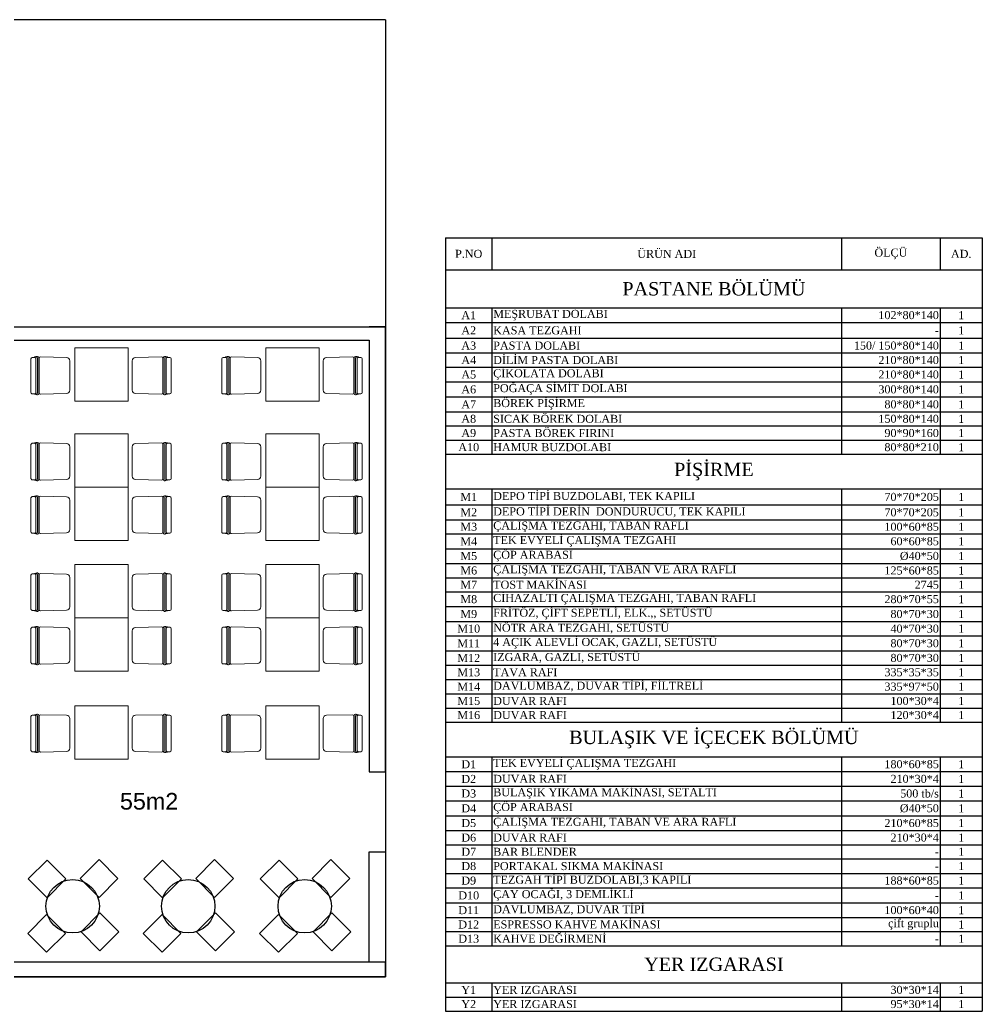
# Model space of a CAD drawing. Header units: millimetres. Extents: x 11638 to 14759, y -7017 to -5124.
# Drawn here: x 13316 to 14759, y -6609 to -5124 of the extents above; entities that cross this region are included whole.
import ezdxf

# ---------------------------------------------------------------- set-up
doc = ezdxf.new("R2010")
doc.units = ezdxf.units.MM
doc.layers.add('CİHAZ', color=6, linetype='Continuous', lineweight=15)
doc.styles.add('Halil 1', font='times.ttf', dxfattribs={"height": 12})
doc.styles.get("Standard").update_dxf_attribs({"font": 'arial.ttf'})

# ---------------------------------------------------------------- blocks, each defined once
blk = doc.blocks.new('dfgd')
at = {"color": 2}
for p, q in [((4495.9, 1815.5), (4451.8, 1815.5)), ((4446.8, 1810.6), (4445.9, 1771.5)), ((4500.9, 1810.6), (4501.9, 1771.5)), ((4500.7, 1769), (4447.2, 1769)), ((4499.9, 1769.5), (4447.9, 1769.5)), ((4445.2, 1767), (4445.2, 1766)), ((4445.9, 1764.8), (4445.9, 1764)), ((4446.6, 1762.7), (4446.6, 1762)), ((4446.6, 1762), (4446.6, 1759.2)), ((4500, 1766.8), (4447.9, 1766.8)), ((4499.3, 1764.7), (4448.6, 1764.7)), ((4499.3, 1757.2), (4448.6, 1757.2)), ((4501.3, 1762.7), (4501.3, 1762)), ((4501.3, 1762), (4501.3, 1759.2)), ((4502, 1764.8), (4502, 1764)), ((4502.7, 1767), (4502.7, 1766))]:
    blk.add_line(p, q, dxfattribs=at)
for centre, radius, start, end in [((4451.8, 1810.5), 5, 90, 178.6373), ((4495.9, 1810.5), 5, 1.3627, 90), ((4447.2, 1767), 2, 90, 180), ((4447.9, 1771.5), 2, 180, 270), ((4499.9, 1771.5), 2, 270, 0), ((4500.7, 1767), 2, 0, 90), ((4447.2, 1766), 2, 180, 231.1263), ((4447.9, 1764.8), 2, 90, 180), ((4447.9, 1764), 2, 180, 228.3292), ((4448.6, 1762.7), 2, 90, 180), ((4448.6, 1759.2), 2, 180, 270), ((4499.3, 1762.7), 2, 0, 90), ((4499.3, 1759.2), 2, 270, 0), ((4500, 1764.8), 2, 0, 90), ((4500, 1764), 2, 311.6708, 0), ((4500.7, 1766), 2, 308.8737, 0)]:
    blk.add_arc(centre, radius, start, end, dxfattribs=at)
blk = doc.blocks.new('*T164')
at = {"color": 0, "linetype": 'ByBlock', "lineweight": -2, "transparency": 16777216}
for p, q in [((0, 0), (804.3, 0)), ((0, 0), (0, -1159)), ((69.3, 0), (69.3, -48.2)), ((593.5, 0), (593.5, -48.2)), ((741.3, 0), (741.3, -48.2)), ((804.3, 0), (804.3, -1159)), ((0, -48.2), (804.3, -48.2)), ((0, -104.8), (804.3, -104.8)), ((69.3, -104.8), (69.3, -324.4)), ((593.5, -104.8), (593.5, -324.4)), ((741.3, -104.8), (741.3, -324.4)), ((0, -127), (804.3, -127)), ((0, -150.4), (804.3, -150.4)), ((0, -172.5), (804.3, -172.5)), ((0, -193.8), (804.3, -193.8)), ((0, -215.9), (804.3, -215.9)), ((0, -238.5), (804.3, -238.5)), ((0, -260.7), (804.3, -260.7)), ((0, -281.9), (804.3, -281.9)), ((0, -303.2), (804.3, -303.2)), ((0, -324.4), (804.3, -324.4)), ((0, -376.3), (804.3, -376.3)), ((69.3, -376.3), (69.3, -725.9)), ((593.5, -376.3), (593.5, -725.9)), ((741.3, -376.3), (741.3, -725.9)), ((0, -400.3), (804.3, -400.3)), ((0, -422.4), (804.3, -422.4)), ((0, -443.7), (804.3, -443.7)), ((0, -465.9), (804.3, -465.9)), ((0, -488), (804.3, -488)), ((0, -509.3), (804.3, -509.3)), ((0, -530.5), (804.3, -530.5)), ((0, -552.7), (804.3, -552.7)), ((0, -574.8), (804.3, -574.8)), ((0, -596.6), (804.3, -596.6)), ((0, -618.7), (804.3, -618.7)), ((0, -640.4), (804.3, -640.4)), ((0, -661.7), (804.3, -661.7)), ((0, -683.4), (804.3, -683.4)), ((0, -704.7), (804.3, -704.7)), ((0, -725.9), (804.3, -725.9)), ((0, -777.9), (804.3, -777.9)), ((69.3, -777.9), (69.3, -1061)), ((593.5, -777.9), (593.5, -1061)), ((741.3, -777.9), (741.3, -1061)), ((0, -800), (804.3, -800)), ((0, -821.8), (804.3, -821.8)), ((0, -843.9), (804.3, -843.9)), ((0, -866.1), (804.3, -866.1)), ((0, -888.2), (804.3, -888.2)), ((0, -909.5), (804.3, -909.5)), ((0, -930.7), (804.3, -930.7)), ((0, -952.5), (804.3, -952.5)), ((0, -974.2), (804.3, -974.2)), ((0, -996.8), (804.3, -996.8)), ((0, -1018.5), (804.3, -1018.5)), ((0, -1039.7), (804.3, -1039.7)), ((0, -1061), (804.3, -1061)), ((0, -1116.5), (804.3, -1116.5)), ((69.3, -1116.5), (69.3, -1159)), ((593.5, -1116.5), (593.5, -1159)), ((741.3, -1116.5), (741.3, -1159)), ((0, -1137.8), (804.3, -1137.8)), ((0, -1159), (804.3, -1159))]:
    blk.add_line(p, q, dxfattribs=at)
at = {"color": 0, "transparency": 16777216, "style": 'Halil 1'}
for s, insert, char_height, width, attachment_point in [('ÖLÇÜ', (667.4, -24.1), 12, 117.737, 5), ('P.NO', (34.6, -24.1), 12, 39.257, 5), ('ÜRÜN ADI', (331.4, -24.1), 12, 494.265, 5), ('AD.', (772.8, -24.1), 12, 33.034, 5), ('PASTANE BÖLÜMÜ', (402.1, -76.5), 20, 774.293, 5), ('A1', (34.6, -115.9), 12, 65.257, 5), ('MEŞRUBAT DOLABI', (71.3, -115.9), 12, 520.265, 4), ('102*80*140', (739.3, -115.9), 12, 143.737, 6), ('1', (772.8, -115.9), 12, 59.034, 5), ('A2', (34.6, -138.7), 12, 65.257, 5), ('KASA TEZGAHI', (71.3, -138.7), 12, 520.265, 4), ('1', (772.8, -138.7), 12, 59.034, 5), ('-', (739.3, -138.7), 12, 143.737, 6), ('A3', (34.6, -161.5), 12, 65.257, 5), ('PASTA DOLABI', (71.3, -161.5), 12, 520.265, 4), ('150/ 150*80*140', (739.3, -161.5), 12, 143.737, 6), ('1', (772.8, -161.5), 12, 59.034, 5), ('A4', (34.6, -183.2), 12, 65.257, 5), ('DİLİM PASTA DOLABI', (71.3, -183.2), 12, 520.265, 4), ('210*80*140', (739.3, -183.2), 12, 143.737, 6), ('1', (772.8, -183.2), 12, 59.034, 5), ('A5', (34.6, -204.9), 12, 65.257, 5), ('ÇİKOLATA DOLABI', (71.3, -204.9), 12, 520.265, 4), ('210*80*140', (739.3, -204.9), 12, 143.737, 6), ('1', (772.8, -204.9), 12, 59.034, 5), ('A6', (34.6, -227.2), 12, 65.257, 5), ('POĞAÇA SİMİT DOLABI', (71.3, -227.2), 12, 520.265, 4), ('300*80*140', (739.3, -227.2), 12, 143.737, 6), ('1', (772.8, -227.2), 12, 59.034, 5), ('A7', (34.6, -249.6), 12, 65.257, 5), ('BÖREK PİŞİRME', (71.3, -249.6), 12, 520.265, 4), ('80*80*140', (739.3, -249.6), 12, 143.737, 6), ('1', (772.8, -249.6), 12, 59.034, 5), ('A8', (34.6, -271.3), 12, 65.257, 5), ('SICAK BÖREK DOLABI', (71.3, -271.3), 12, 520.265, 4), ('150*80*140', (739.3, -271.3), 12, 143.737, 6), ('1', (772.8, -271.3), 12, 59.034, 5), ('A9', (34.6, -292.6), 12, 65.257, 5), ('PASTA BÖREK FIRINI', (71.3, -292.6), 12, 520.265, 4), ('90*90*160', (739.3, -292.6), 12, 143.737, 6), ('1', (772.8, -292.6), 12, 59.034, 5), ('A10', (34.6, -313.8), 12, 65.257, 5), ('HAMUR BUZDOLABI', (71.3, -313.8), 12, 520.265, 4), ('80*80*210', (739.3, -313.8), 12, 143.737, 6), ('1', (772.8, -313.8), 12, 59.034, 5), ('PİŞİRME', (402.1, -350.4), 20, 800.293, 5), ('M1', (34.6, -388.3), 12, 65.257, 5), ('DEPO TİPİ BUZDOLABI, TEK KAPILI', (71.3, -388.3), 12, 520.265, 4), ('70*70*205', (739.3, -388.3), 12, 143.737, 6), ('1', (772.8, -388.3), 12, 59.034, 5), ('DEPO TİPİ DERİN  DONDURUCU, TEK KAPILI', (71.3, -411.4), 12, 520.265, 4), ('M2', (34.6, -411.4), 12, 65.257, 5), ('70*70*205', (739.3, -411.4), 12, 143.737, 6), ('1', (772.8, -411.4), 12, 59.034, 5), ('M3', (34.6, -433.1), 12, 65.257, 5), ('ÇALIŞMA TEZGAHI, TABAN RAFLI', (71.3, -433.1), 12, 520.265, 4), ('100*60*85', (739.3, -433.1), 12, 143.737, 6), ('1', (772.8, -433.1), 12, 59.034, 5), ('TEK EVYELİ ÇALIŞMA TEZGAHI', (71.3, -454.8), 12, 520.265, 4), ('M4', (34.6, -454.8), 12, 65.257, 5), ('60*60*85', (739.3, -454.8), 12, 143.737, 6), ('1', (772.8, -454.8), 12, 59.034, 5), ('M5', (34.6, -476.9), 12, 65.257, 5), ('ÇÖP ARABASI', (71.3, -476.9), 12, 520.265, 4), ('%%C40*50', (739.3, -476.9), 12, 143.737, 6), ('1', (772.8, -476.9), 12, 59.034, 5), ('M6', (34.6, -498.6), 12, 65.257, 5), ('ÇALIŞMA TEZGAHI, TABAN VE ARA RAFLI', (71.3, -498.6), 12, 520.265, 4), ('125*60*85', (739.3, -498.6), 12, 143.737, 6), ('1', (772.8, -498.6), 12, 59.034, 5), ('M7', (34.6, -519.9), 12, 65.257, 5), ('TOST MAKİNASI', (71.3, -519.9), 12, 520.265, 4), ('2745', (739.3, -519.9), 12, 143.737, 6), ('1', (772.8, -519.9), 12, 59.034, 5), ('CİHAZALTI ÇALIŞMA TEZGAHI, TABAN RAFLI', (71.3, -541.6), 12, 520.265, 4), ('M8', (34.6, -541.6), 12, 65.257, 5), ('280*70*55', (739.3, -541.6), 12, 143.737, 6), ('1', (772.8, -541.6), 12, 59.034, 5), ('M9', (34.6, -563.8), 12, 65.257, 5), ('FRİTÖZ, ÇİFT SEPETLİ, ELK.,, SETÜSTÜ', (71.3, -563.8), 12, 520.265, 4), ('80*70*30', (739.3, -563.8), 12, 143.737, 6), ('1', (772.8, -563.8), 12, 59.034, 5), ('M10', (34.6, -585.7), 12, 65.257, 5), ('NÖTR ARA TEZGAHI, SETÜSTÜ', (71.3, -585.7), 12, 520.265, 4), ('40*70*30', (739.3, -585.7), 12, 143.737, 6), ('1', (772.8, -585.7), 12, 59.034, 5), ('M11', (34.6, -607.6), 12, 65.257, 5), ('4 AÇIK ALEVLİ OCAK, GAZLI, SETÜSTÜ', (71.3, -607.6), 12, 520.265, 4), ('80*70*30', (739.3, -607.6), 12, 143.737, 6), ('1', (772.8, -607.6), 12, 59.034, 5), ('M12', (34.6, -629.6), 12, 65.257, 5), ('IZGARA, GAZLI, SETÜSTÜ', (71.3, -629.6), 12, 520.265, 4), ('80*70*30', (739.3, -629.6), 12, 143.737, 6), ('1', (772.8, -629.6), 12, 59.034, 5), ('M13', (34.6, -651.1), 12, 65.257, 5), ('TAVA RAFI', (71.3, -651.1), 12, 520.265, 4), ('335*35*35', (739.3, -651.1), 12, 143.737, 6), ('1', (772.8, -651.1), 12, 59.034, 5), ('M14', (34.6, -672.6), 12, 65.257, 5), ('DAVLUMBAZ, DUVAR TİPİ, FİLTRELİ', (71.3, -672.6), 12, 520.265, 4), ('335*97*50', (739.3, -672.6), 12, 143.737, 6), ('1', (772.8, -672.6), 12, 59.034, 5), ('M15', (34.6, -694.1), 12, 65.257, 5), ('DUVAR RAFI', (71.3, -694.1), 12, 520.265, 4), ('100*30*4', (739.3, -694.1), 12, 143.737, 6), ('1', (772.8, -694.1), 12, 59.034, 5), ('M16', (34.6, -715.3), 12, 65.257, 5), ('DUVAR RAFI', (71.3, -715.3), 12, 520.265, 4), ('120*30*4', (739.3, -715.3), 12, 143.737, 6), ('1', (772.8, -715.3), 12, 59.034, 5), ('BULAŞIK VE İÇECEK BÖLÜMÜ', (402.1, -751.9), 20, 800.293, 5), ('D1', (34.6, -788.9), 12, 65.257, 5), ('TEK EVYELİ ÇALIŞMA TEZGAHI', (71.3, -788.9), 12, 520.265, 4), ('180*60*85', (739.3, -788.9), 12, 143.737, 6), ('1', (772.8, -788.9), 12, 59.034, 5), ('D2', (34.6, -810.9), 12, 65.257, 5), ('DUVAR RAFI', (71.3, -810.9), 12, 520.265, 4), ('210*30*4', (739.3, -810.9), 12, 143.737, 6), ('1', (772.8, -810.9), 12, 59.034, 5), ('D3', (34.6, -832.8), 12, 65.257, 5), ('BULAŞIK YIKAMA MAKİNASI, SETALTI', (71.3, -832.8), 12, 520.265, 4), ('500 tb/s', (739.3, -832.8), 12, 143.737, 6), ('1', (772.8, -832.8), 12, 59.034, 5), ('ÇÖP ARABASI', (71.3, -855), 12, 520.265, 4), ('D4', (34.6, -855), 12, 65.257, 5), ('%%C40*50', (739.3, -855), 12, 143.737, 6), ('1', (772.8, -855), 12, 59.034, 5), ('D5', (34.6, -877.1), 12, 65.257, 5), ('ÇALIŞMA TEZGAHI, TABAN VE ARA RAFLI', (71.3, -877.1), 12, 520.265, 4), ('210*60*85', (739.3, -877.1), 12, 143.737, 6), ('1', (772.8, -877.1), 12, 59.034, 5), ('D6', (34.6, -898.9), 12, 65.257, 5), ('DUVAR RAFI', (71.3, -898.9), 12, 520.265, 4), ('210*30*4', (739.3, -898.9), 12, 143.737, 6), ('1', (772.8, -898.9), 12, 59.034, 5), ('D7', (34.6, -920.1), 12, 65.257, 5), ('BAR BLENDER', (71.3, -920.1), 12, 520.265, 4), ('-', (739.3, -920.1), 12, 143.737, 6), ('1', (772.8, -920.1), 12, 59.034, 5), ('D8', (34.6, -941.6), 12, 65.257, 5), ('PORTAKAL SIKMA MAKİNASI', (71.3, -941.6), 12, 520.265, 4), ('1', (772.8, -941.6), 12, 59.034, 5), ('-', (739.3, -941.6), 12, 143.737, 6), ('D9', (34.6, -963.3), 12, 65.257, 5), ('TEZGAH TİPİ BUZDOLABI,3 KAPILI', (71.3, -963.3), 12, 520.265, 4), ('188*60*85', (739.3, -963.3), 12, 143.737, 6), ('1', (772.8, -963.3), 12, 59.034, 5), ('D10', (34.6, -985.5), 12, 65.257, 5), ('ÇAY OCAĞI, 3 DEMLİKLİ', (71.3, -985.5), 12, 520.265, 4), ('1', (772.8, -985.5), 12, 59.034, 5), ('-', (739.3, -985.5), 12, 143.737, 6), ('D11', (34.6, -1007.6), 12, 65.257, 5), ('DAVLUMBAZ, DUVAR TİPİ', (71.3, -1007.6), 12, 520.265, 4), ('100*60*40', (739.3, -1007.6), 12, 143.737, 6), ('1', (772.8, -1007.6), 12, 59.034, 5), ('D12', (34.6, -1029.1), 12, 65.257, 5), ('ESPRESSO KAHVE MAKİNASI', (71.3, -1029.1), 12, 520.265, 4), ('çift gruplu', (739.3, -1029.1), 12, 143.737, 6), ('1', (772.8, -1029.1), 12, 59.034, 5), ('D13', (34.6, -1050.4), 12, 65.257, 5), ('KAHVE DEĞİRMENİ', (71.3, -1050.4), 12, 520.265, 4), ('-', (739.3, -1050.4), 12, 143.737, 6), ('1', (772.8, -1050.4), 12, 59.034, 5), ('YER IZGARASI', (402.1, -1088.8), 20, 800.293, 5), ('Y1', (34.6, -1127.1), 12, 65.257, 5), ('YER IZGARASI', (71.3, -1127.1), 12, 520.265, 4), ('30*30*14', (739.3, -1127.1), 12, 143.737, 6), ('1', (772.8, -1127.1), 12, 59.034, 5), ('Y2', (34.6, -1148.4), 12, 65.257, 5), ('YER IZGARASI', (71.3, -1148.4), 12, 520.265, 4), ('95*30*14', (739.3, -1148.4), 12, 143.737, 6), ('1', (772.8, -1148.4), 12, 59.034, 5)]:
    blk.add_mtext(s, dxfattribs=dict(at, insert=insert, char_height=char_height, width=width, attachment_point=attachment_point))

msp = doc.modelspace()

# ---------------------------------------------------------------- linework, layer by layer
for p, q in [((13864.5, -5123.7), (11637.5, -5123.7)), ((13864.5, -5123.7), (13864.5, -5583.7)), ((13299.5, -5583.7), (13864.5, -5583.7)), ((13864.5, -5583.7), (13864.5, -6557.7)), ((13299.5, -5603.7), (13839.8, -5603.7)), ((13839.8, -6536.1), (13839.8, -6370.7)), ((13839.8, -6370.7), (13864.5, -6370.7)), ((13864.5, -6557.7), (13232.5, -6557.7))]:
    msp.add_line(p, q)
msp.add_lwpolyline([(13839.8, -5603.7), (13839.8, -6250.7), (13864.5, -6250.7), (13864.5, -5583.7), (13839.8, -5583.7)])
for points in [[(13357.2, -6382.9), (13328.9, -6411.2), (13357.2, -6439.5), (13385.4, -6411.2)], [(13463.3, -6410.5), (13435, -6438.8), (13406.7, -6410.5), (13435, -6382.2)], [(13530.4, -6382.9), (13502.1, -6411.2), (13530.4, -6439.5), (13558.6, -6411.2)], [(13636.5, -6410.5), (13608.2, -6438.8), (13579.9, -6410.5), (13608.2, -6382.2)], [(13704.9, -6382.9), (13676.6, -6411.2), (13704.9, -6439.5), (13733.2, -6411.2)], [(13811, -6410.5), (13782.7, -6438.8), (13754.5, -6410.5), (13782.7, -6382.2)], [(13464.7, -6490.5), (13436.4, -6518.7), (13408.1, -6490.5), (13436.4, -6462.2)], [(13637.9, -6490.5), (13609.6, -6518.7), (13581.3, -6490.5), (13609.6, -6462.2)], [(13812.4, -6490.5), (13784.2, -6518.7), (13755.9, -6490.5), (13784.2, -6462.2)], [(13384.6, -6492.8), (13356.3, -6521.1), (13328.1, -6492.8), (13356.3, -6464.5)], [(13557.8, -6492.8), (13529.5, -6521.1), (13501.3, -6492.8), (13529.5, -6464.5)], [(13732.4, -6492.8), (13704.1, -6521.1), (13675.8, -6492.8), (13704.1, -6464.5)], [(13304.5, -6557.7), (13864.5, -6557.7), (13864.5, -6536.1), (13304.5, -6536.1)]]:
    msp.add_lwpolyline(points, close=True)
for centre in [(13395.5, -6452.1), (13568.7, -6452.1), (13743.3, -6452.1)]:
    msp.add_circle(centre, 40)
at = {"layer": 'CİHAZ'}
for points in [[(13398.9, -5695.3), (13478.9, -5695.3), (13478.9, -5615.3), (13398.9, -5615.3)], [(13685.1, -5695.3), (13765.1, -5695.3), (13765.1, -5615.3), (13685.1, -5615.3)], [(13398.9, -5824.1), (13478.9, -5824.1), (13478.9, -5744.1), (13398.9, -5744.1)], [(13685.1, -5824.1), (13765.1, -5824.1), (13765.1, -5744.1), (13685.1, -5744.1)], [(13398.9, -5904.1), (13478.9, -5904.1), (13478.9, -5824.1), (13398.9, -5824.1)], [(13685.1, -5904.1), (13765.1, -5904.1), (13765.1, -5824.1), (13685.1, -5824.1)], [(13398.9, -6019.9), (13478.9, -6019.9), (13478.9, -5939.9), (13398.9, -5939.9)], [(13685.1, -6019.9), (13765.1, -6019.9), (13765.1, -5939.9), (13685.1, -5939.9)], [(13398.9, -6099.9), (13478.9, -6099.9), (13478.9, -6019.9), (13398.9, -6019.9)], [(13685.1, -6099.9), (13765.1, -6099.9), (13765.1, -6019.9), (13685.1, -6019.9)], [(13398.9, -6231.6), (13478.9, -6231.6), (13478.9, -6151.6), (13398.9, -6151.6)], [(13685.1, -6231.6), (13765.1, -6231.6), (13765.1, -6151.6), (13685.1, -6151.6)]]:
    msp.add_lwpolyline(points, close=True, dxfattribs=at)

# ---------------------------------------------------------------- block references
msp.add_blockref('*T164', (13954.6, -5450.4))
at = {"layer": 'CİHAZ', "rotation": 270}
for p in [(11575.8, -1182.9), (11861.9, -1182.9), (11575.8, -1311.7), (11861.9, -1311.7), (11575.8, -1391.7), (11861.9, -1391.7), (11575.8, -1507.5), (11861.9, -1507.5), (11575.8, -1587.5), (11861.9, -1587.5), (11575.8, -1719.2), (11861.9, -1719.2)]:
    msp.add_blockref('dfgd', p, dxfattribs=at)
at = {"layer": 'CİHAZ', "xscale": -1, "rotation": 90}
for p in [(15300.4, -1182.9), (15586.5, -1182.9), (15300.4, -1311.7), (15586.5, -1311.7), (15300.4, -1391.7), (15586.5, -1391.7), (15300.4, -1507.5), (15586.5, -1507.5), (15300.4, -1587.5), (15586.5, -1587.5), (15300.4, -1719.2), (15586.5, -1719.2)]:
    msp.add_blockref('dfgd', p, dxfattribs=at)

# ---------------------------------------------------------------- texts
at = {"color": 1, "insert": (13466.4, -6282.3), "char_height": 25, "attachment_point": 1}
msp.add_mtext_dynamic_manual_height_columns('55m2', width=202.091, gutter_width=12.5, heights=[0], dxfattribs=at)

doc.saveas('drawing.dxf')
